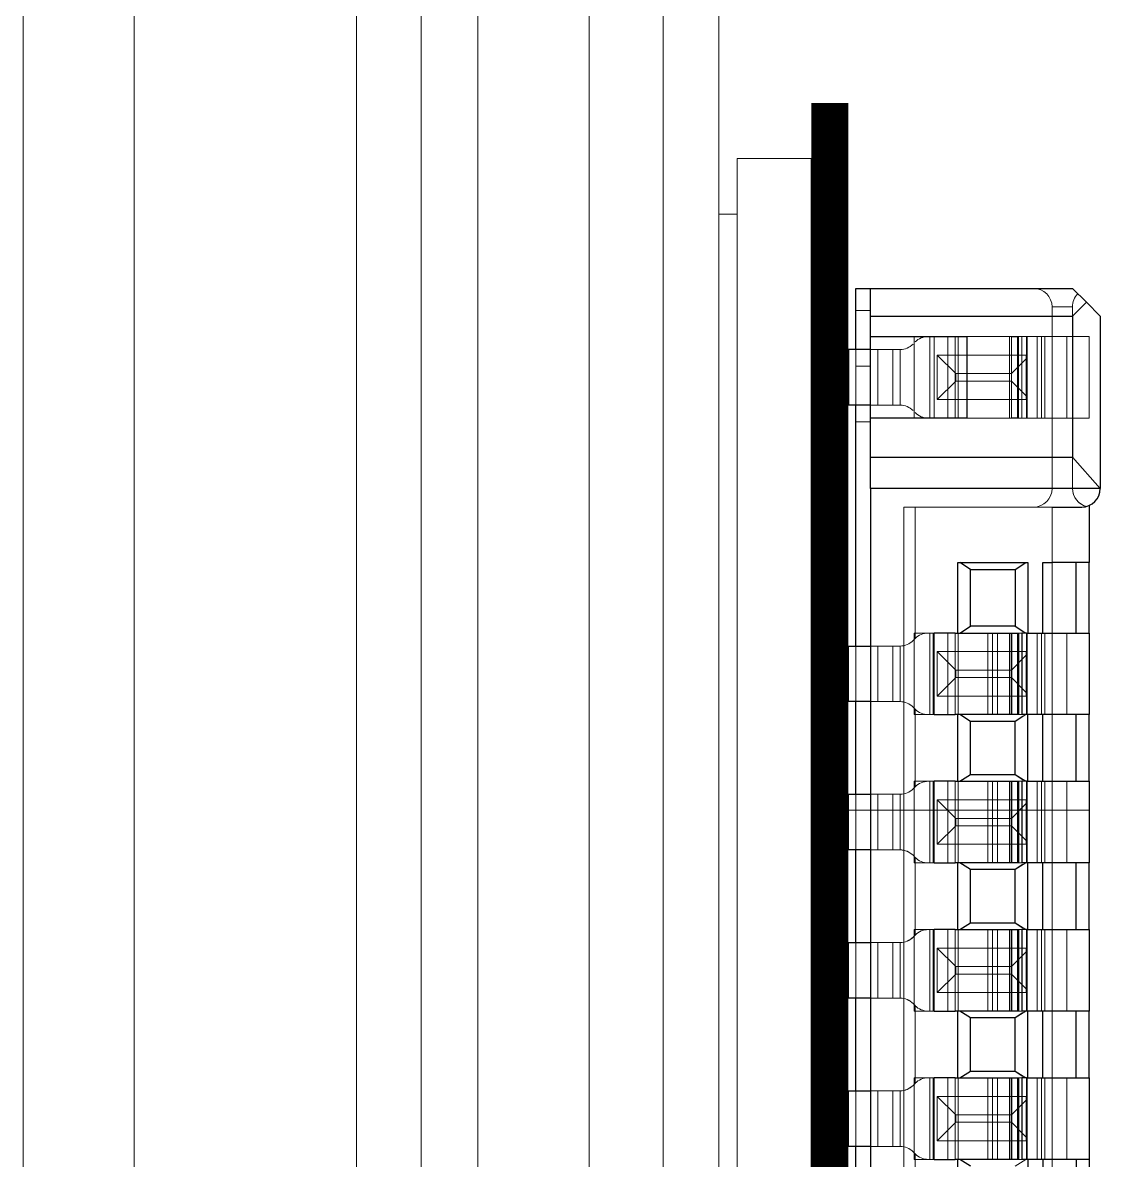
# Model space of a CAD drawing. Header units: millimetres. Extents: x 1403 to 2179, y 158 to 345.
# Drawn here: x 2070.348 to 2073.257, y 294.102 to 297.171 of the extents above; entities that cross this region are included whole.
import ezdxf

# ---------------------------------------------------------------- set-up
doc = ezdxf.new("R2010")
doc.units = ezdxf.units.MM
doc.layers.get('0').update_dxf_attribs({"lineweight": 5})
for name, color, linetype, lineweight in [('DIM', 3, 'Continuous', 5), ('Encap', 210, 'Continuous', 5), ('FPC', 50, 'Continuous', 5), ('ITO', 2, 'Continuous', 5), ('Layer0000', 7, 'Continuous', 25), ('lens', 6, 'Continuous', 13), ('POL', 202, 'Continuous', 5), ('TAPE-Form', 32, 'Continuous', 5)]:
    doc.layers.add(name, color=color, linetype=linetype, lineweight=lineweight)

# ---------------------------------------------------------------- blocks, each defined once
blk = doc.blocks.new('R110A4K-001-PNL-V01-B')
at = {"layer": 'Encap', "lineweight": 5}
blk.add_lwpolyline([(271.7124, 294.7239), (271.4124, 294.7239), (271.4124, 266.6739), (271.7124, 266.6739)], close=True, dxfattribs=at)
at = {"layer": 'ITO', "lineweight": 5}
blk.add_lwpolyline([(271.7124, 294.7239), (271.9124, 294.7239), (271.9124, 263.7839), (271.7124, 263.7839)], close=True, dxfattribs=at)
blk = doc.blocks.new('R110A4K-001-POL-V01-B')
at = {"layer": 'POL', "lineweight": 5}
blk.add_lwpolyline([(455.7137, 294.5739), (455.8667, 294.5739), (455.8667, 267.3739), (455.7137, 267.3739)], close=True, dxfattribs=at)
at = {"layer": 'DIM', "lineweight": 5}
blk.add_blockref('R110A4K-001-PNL-V01-B', (184.4543, 0), dxfattribs=at)
blk = doc.blocks.new('R110A4K-001-FOAM-V01-B')
at = {"layer": 'TAPE-Form', "lineweight": 5}
for p, q in [((643.7185, 292.5124), (643.7185, 262.1724)), ((643.8685, 262.1724), (643.8685, 292.5124))]:
    blk.add_line(p, q, dxfattribs=at)
blk = doc.blocks.new('R110A4K-001-NH5-CVL-V01-B')
at = {"layer": 'lens', "linetype": 'Continuous'}
blk.add_lwpolyline([(1724.8237, 306.7832), (1724.8229, 267.8086, -0.414214), (1724.5229, 268.1086), (1724.5237, 306.4832, -0.414214), (1724.8237, 306.7832), (1725.3229, 306.7832), (1725.4237, 306.6824), (1725.4229, 267.9086), (1725.3229, 267.8086), (1724.8229, 267.8086)], format="xyb", dxfattribs=at)
blk = doc.blocks.new('A$C6FB60D6E')
at = {"layer": 'Layer0000', "color": 0, "linetype": 'ByBlock', "lineweight": 25}
for p, q in [((0, 0), (0.04, 0)), ((0, -0.165), (0, 0)), ((0.04, 0), (0.585, 0)), ((0.04, -0.075), (0.04, 0)), ((0.585, 0), (0.6225, -0.0375)), ((0.6225, -0.0375), (0.585, -0.075)), ((0.66, -0.075), (0.6225, -0.0375)), ((0.04, -0.075), (0.585, -0.075)), ((0.04, -0.13), (0.04, -0.075)), ((0.585, -0.075), (0.585, -0.455)), ((0.66, -0.075), (0.66, -0.54)), ((0.04, -0.13), (0.3, -0.13)), ((0.04, -0.165), (0.04, -0.13)), ((0.3, -0.13), (0.3, -0.35)), ((0.4203, -0.13), (0.4393, -0.13)), ((-0.02, -0.165), (-0.02, -0.315)), ((0.04, -0.165), (-0.02, -0.165)), ((0.04, -0.315), (0.04, -0.165)), ((0.04, -0.315), (-0.02, -0.315)), ((0, -0.965), (0, -0.315)), ((0.04, -0.35), (0.04, -0.315)), ((0.3, -0.35), (0.04, -0.35)), ((0.04, -0.455), (0.04, -0.35)), ((0.4393, -0.35), (0.4203, -0.35)), ((0.04, -0.455), (0.585, -0.455)), ((0.04, -0.54), (0.04, -0.455)), ((0.585, -0.455), (0.66, -0.54)), ((0.04, -0.54), (0.04, -0.965)), ((0.66, -0.54), (0.04, -0.54)), ((0.5301, -0.59), (0.61, -0.59)), ((0.63, -0.5858), (0.63, -0.74)), ((0.2754, -0.74), (0.4646, -0.74)), ((0.2754, -0.93), (0.2754, -0.74)), ((0.31, -0.7582), (0.2811, -0.74)), ((0.31, -0.7582), (0.43, -0.7582)), ((0.31, -0.9118), (0.31, -0.7582)), ((0.43, -0.7582), (0.4589, -0.74)), ((0.43, -0.7582), (0.43, -0.9118)), ((0.4646, -0.74), (0.4646, -0.93)), ((0.5051, -0.74), (0.5301, -0.74)), ((0.5051, -0.93), (0.5051, -0.74)), ((0.63, -0.74), (0.5301, -0.74)), ((0.5953, -0.93), (0.5953, -0.74)), ((0.63, -0.93), (0.63, -0.74)), ((0.2811, -0.93), (0.31, -0.9118)), ((0.43, -0.9118), (0.31, -0.9118)), ((0.43, -0.9118), (0.4514, -0.9253)), ((0.2102, -0.93), (0.2118, -0.93)), ((0.2102, -0.93), (0.2118, -0.93)), ((0.2102, -1.15), (0.2102, -0.93)), ((0.2683, -0.93), (0.2118, -0.93)), ((0.2683, -0.93), (0.415, -0.93)), ((0.415, -0.93), (0.415, -1.15)), ((0.415, -0.93), (0.4203, -0.93)), ((0.4203, -0.93), (0.4203, -1.15)), ((0.4203, -0.93), (0.4393, -0.93)), ((0.4393, -0.93), (0.4393, -1.15)), ((0.4605, -0.93), (0.4485, -0.93)), ((0.4485, -0.93), (0.4485, -1.15)), ((0.4605, -0.93), (0.4897, -0.93)), ((0.4897, -0.93), (0.5017, -0.93)), ((0.5017, -0.93), (0.53, -0.93)), ((0.53, -0.93), (0.63, -0.93)), ((0.63, -0.93), (0.63, -1.15)), ((-0.02, -1.115), (-0.02, -0.965)), ((-0.02, -0.965), (0.04, -0.965)), ((0.04, -0.965), (0.04, -1.115)), ((0.04, -1.115), (-0.02, -1.115)), ((0, -1.365), (0, -1.115)), ((0.04, -1.115), (0.04, -1.365)), ((0.2118, -1.15), (0.2102, -1.15)), ((0.2118, -1.15), (0.2102, -1.15)), ((0.2118, -1.15), (0.2683, -1.15)), ((0.415, -1.15), (0.2683, -1.15)), ((0.2754, -1.33), (0.2754, -1.15)), ((0.31, -1.1682), (0.2811, -1.15)), ((0.4203, -1.15), (0.415, -1.15)), ((0.4393, -1.15), (0.4203, -1.15)), ((0.4514, -1.1547), (0.43, -1.1682)), ((0.4605, -1.15), (0.4485, -1.15)), ((0.4897, -1.15), (0.4605, -1.15)), ((0.4646, -1.33), (0.4646, -1.15)), ((0.5017, -1.15), (0.4897, -1.15)), ((0.53, -1.15), (0.5017, -1.15)), ((0.5051, -1.33), (0.5051, -1.15)), ((0.63, -1.15), (0.53, -1.15)), ((0.5953, -1.33), (0.5953, -1.15)), ((0.63, -1.33), (0.63, -1.15)), ((0.43, -1.1682), (0.31, -1.1682)), ((0.31, -1.3118), (0.31, -1.1682)), ((0.43, -1.3118), (0.43, -1.1682)), ((0.2811, -1.33), (0.31, -1.3118)), ((0.31, -1.3118), (0.43, -1.3118)), ((0.43, -1.3118), (0.4514, -1.3253)), ((0.2102, -1.33), (0.2118, -1.33)), ((0.2102, -1.33), (0.2118, -1.33)), ((0.2102, -1.55), (0.2102, -1.33)), ((0.2683, -1.33), (0.2118, -1.33)), ((0.2683, -1.33), (0.415, -1.33)), ((0.415, -1.33), (0.415, -1.55)), ((0.415, -1.33), (0.4203, -1.33)), ((0.4203, -1.33), (0.4203, -1.55)), ((0.4203, -1.33), (0.4393, -1.33)), ((0.4393, -1.33), (0.4393, -1.55)), ((0.4605, -1.33), (0.4485, -1.33)), ((0.4485, -1.33), (0.4485, -1.55)), ((0.4605, -1.33), (0.4897, -1.33)), ((0.4897, -1.33), (0.5017, -1.33)), ((0.5017, -1.33), (0.53, -1.33)), ((0.53, -1.33), (0.63, -1.33)), ((0.63, -1.33), (0.63, -1.55)), ((-0.02, -1.515), (-0.02, -1.365)), ((-0.02, -1.365), (0.04, -1.365)), ((0.04, -1.365), (0.04, -1.515)), ((0.04, -1.515), (-0.02, -1.515)), ((0, -1.765), (0, -1.515)), ((0.04, -1.515), (0.04, -1.765)), ((0.2118, -1.55), (0.2102, -1.55)), ((0.2118, -1.55), (0.2102, -1.55)), ((0.2118, -1.55), (0.2683, -1.55)), ((0.415, -1.55), (0.2683, -1.55)), ((0.2754, -1.73), (0.2754, -1.55)), ((0.31, -1.5682), (0.2811, -1.55)), ((0.4203, -1.55), (0.415, -1.55)), ((0.4393, -1.55), (0.4203, -1.55)), ((0.4514, -1.5547), (0.43, -1.5682)), ((0.4605, -1.55), (0.4485, -1.55)), ((0.4897, -1.55), (0.4605, -1.55)), ((0.4646, -1.73), (0.4646, -1.55)), ((0.5017, -1.55), (0.4897, -1.55)), ((0.53, -1.55), (0.5017, -1.55)), ((0.5051, -1.73), (0.5051, -1.55)), ((0.63, -1.55), (0.53, -1.55)), ((0.5953, -1.73), (0.5953, -1.55)), ((0.63, -1.73), (0.63, -1.55)), ((0.43, -1.5682), (0.31, -1.5682)), ((0.31, -1.7118), (0.31, -1.5682)), ((0.43, -1.7118), (0.43, -1.5682)), ((0.2811, -1.73), (0.31, -1.7118)), ((0.31, -1.7118), (0.43, -1.7118)), ((0.43, -1.7118), (0.4514, -1.7253)), ((0.2102, -1.73), (0.2118, -1.73)), ((0.2102, -1.73), (0.2118, -1.73)), ((0.2102, -1.95), (0.2102, -1.73)), ((0.2683, -1.73), (0.2118, -1.73)), ((0.2683, -1.73), (0.415, -1.73)), ((0.415, -1.73), (0.415, -1.95)), ((0.415, -1.73), (0.4203, -1.73)), ((0.4203, -1.73), (0.4203, -1.95)), ((0.4203, -1.73), (0.4393, -1.73)), ((0.4393, -1.73), (0.4393, -1.95)), ((0.4605, -1.73), (0.4485, -1.73)), ((0.4485, -1.73), (0.4485, -1.95)), ((0.4605, -1.73), (0.4897, -1.73)), ((0.4897, -1.73), (0.5017, -1.73)), ((0.5017, -1.73), (0.53, -1.73)), ((0.53, -1.73), (0.63, -1.73)), ((0.63, -1.73), (0.63, -1.95)), ((-0.02, -1.915), (-0.02, -1.765)), ((-0.02, -1.765), (0.04, -1.765)), ((0.04, -1.765), (0.04, -1.915)), ((0.04, -1.915), (-0.02, -1.915)), ((0, -2.165), (0, -1.915)), ((0.04, -1.915), (0.04, -2.165)), ((0.2118, -1.95), (0.2102, -1.95)), ((0.2118, -1.95), (0.2102, -1.95)), ((0.2118, -1.95), (0.2683, -1.95)), ((0.415, -1.95), (0.2683, -1.95)), ((0.2754, -2.13), (0.2754, -1.95)), ((0.31, -1.9682), (0.2811, -1.95)), ((0.4203, -1.95), (0.415, -1.95)), ((0.4393, -1.95), (0.4203, -1.95)), ((0.4514, -1.9547), (0.43, -1.9682)), ((0.4605, -1.95), (0.4485, -1.95)), ((0.4897, -1.95), (0.4605, -1.95)), ((0.4646, -2.13), (0.4646, -1.95)), ((0.5017, -1.95), (0.4897, -1.95)), ((0.53, -1.95), (0.5017, -1.95)), ((0.5051, -2.13), (0.5051, -1.95)), ((0.63, -1.95), (0.53, -1.95)), ((0.5953, -2.13), (0.5953, -1.95)), ((0.63, -2.13), (0.63, -1.95)), ((0.43, -1.9682), (0.31, -1.9682)), ((0.31, -2.1118), (0.31, -1.9682)), ((0.43, -2.1118), (0.43, -1.9682)), ((0.2811, -2.13), (0.31, -2.1118)), ((0.31, -2.1118), (0.43, -2.1118)), ((0.43, -2.1118), (0.4514, -2.1253)), ((0.2102, -2.13), (0.2118, -2.13)), ((0.2102, -2.13), (0.2118, -2.13)), ((0.2102, -2.35), (0.2102, -2.13)), ((0.2683, -2.13), (0.2118, -2.13)), ((0.2683, -2.13), (0.415, -2.13)), ((0.415, -2.13), (0.415, -2.35)), ((0.415, -2.13), (0.4203, -2.13)), ((0.4203, -2.13), (0.4203, -2.35)), ((0.4203, -2.13), (0.4393, -2.13)), ((0.4393, -2.13), (0.4393, -2.35)), ((0.4605, -2.13), (0.4485, -2.13)), ((0.4485, -2.13), (0.4485, -2.35)), ((0.4605, -2.13), (0.4897, -2.13)), ((0.4897, -2.13), (0.5017, -2.13)), ((0.5017, -2.13), (0.53, -2.13)), ((0.53, -2.13), (0.63, -2.13)), ((0.63, -2.13), (0.63, -2.35)), ((-0.02, -2.315), (-0.02, -2.165)), ((-0.02, -2.165), (0.04, -2.165)), ((0.04, -2.165), (0.04, -2.315)), ((0.04, -2.315), (-0.02, -2.315)), ((0, -2.565), (0, -2.315)), ((0.04, -2.315), (0.04, -2.565)), ((0.2118, -2.35), (0.2102, -2.35)), ((0.2118, -2.35), (0.2102, -2.35)), ((0.2118, -2.35), (0.2683, -2.35)), ((0.415, -2.35), (0.2683, -2.35)), ((0.2754, -2.53), (0.2754, -2.35)), ((0.31, -2.3682), (0.2811, -2.35)), ((0.4203, -2.35), (0.415, -2.35)), ((0.4393, -2.35), (0.4203, -2.35)), ((0.4605, -2.35), (0.4485, -2.35)), ((0.4897, -2.35), (0.4605, -2.35)), ((0.4646, -2.35), (0.4646, -2.53)), ((0.5017, -2.35), (0.4897, -2.35)), ((0.53, -2.35), (0.5017, -2.35)), ((0.5051, -2.35), (0.5051, -2.53)), ((0.63, -2.35), (0.53, -2.35)), ((0.5953, -2.35), (0.5953, -2.53)), ((0.63, -2.35), (0.63, -2.53))]:
    blk.add_line(p, q, dxfattribs=at)
at = {"layer": 'Layer0000', "color": 0, "linetype": 'ByBlock', "lineweight": 18}
for p, q in [((0.04, -0.965), (0.04, 0)), ((0.04, -0.06), (0.04, 0)), ((0, -0.06), (0.04, -0.06)), ((0.04, -0.06), (0, -0.06)), ((0.04, -0.21), (0.04, -0.06)), ((0.585, -0.05), (0.53, -0.05)), ((0.585, -0.05), (0.53, -0.05)), ((0.53, -0.05), (0.53, -0.54)), ((0.585, -0.075), (0.6225, -0.0375)), ((0.585, -0.54), (0.585, -0.05)), ((0.585, -0.54), (0.585, -0.05)), ((0.585, -0.075), (0.04, -0.075)), ((0.585, -0.455), (0.585, -0.075)), ((0.3, -0.13), (0.04, -0.13)), ((0.1576, -0.13), (0.1576, -0.35)), ((0.2001, -0.35), (0.2001, -0.13)), ((0.2001, -0.13), (0.2001, -0.35)), ((0.2118, -0.13), (0.2118, -0.35)), ((0.2118, -0.35), (0.2118, -0.13)), ((0.2483, -0.35), (0.2483, -0.13)), ((0.2483, -0.13), (0.2483, -0.35)), ((0.2683, -0.35), (0.2683, -0.13)), ((0.2683, -0.13), (0.2683, -0.35)), ((0.2766, -0.35), (0.2766, -0.13)), ((0.2766, -0.13), (0.2766, -0.35)), ((0.3, -0.13), (0.415, -0.13)), ((0.3, -0.13), (0.3, -0.35)), ((0.415, -0.35), (0.415, -0.13)), ((0.415, -0.13), (0.415, -0.35)), ((0.415, -0.13), (0.4203, -0.13)), ((0.4203, -0.35), (0.4203, -0.13)), ((0.4203, -0.13), (0.4203, -0.35)), ((0.4364, -0.13), (0.4364, -0.35)), ((0.4393, -0.13), (0.4393, -0.35)), ((0.4393, -0.13), (0.4485, -0.13)), ((0.4605, -0.13), (0.4485, -0.13)), ((0.4485, -0.13), (0.4485, -0.35)), ((0.4605, -0.13), (0.4605, -0.35)), ((0.4605, -0.35), (0.4605, -0.13)), ((0.4605, -0.13), (0.4897, -0.13)), ((0.4624, -0.18), (0.4624, -0.13)), ((0.4624, -0.13), (0.4624, -0.35)), ((0.4897, -0.35), (0.4897, -0.13)), ((0.4897, -0.13), (0.4897, -0.35)), ((0.4897, -0.13), (0.5017, -0.13)), ((0.5017, -0.35), (0.5017, -0.13)), ((0.5017, -0.13), (0.5017, -0.35)), ((0.5017, -0.13), (0.53, -0.13)), ((0.51, -0.35), (0.51, -0.13)), ((0.51, -0.35), (0.51, -0.13)), ((0.51, -0.13), (0.51, -0.35)), ((0.51, -0.13), (0.51, -0.35)), ((0.53, -0.35), (0.53, -0.13)), ((0.53, -0.35), (0.53, -0.13)), ((0.53, -0.13), (0.53, -0.35)), ((0.53, -0.13), (0.53, -0.35)), ((0.53, -0.13), (0.63, -0.13)), ((0.57, -0.35), (0.57, -0.13)), ((0.57, -0.13), (0.57, -0.35)), ((0.63, -0.13), (0.63, -0.35)), ((0, -0.165), (0, -0.315)), ((0, -0.165), (0, -0.315)), ((0, -0.315), (0, -0.165)), ((0.04, -0.315), (0.04, -0.165)), ((0.04, -0.165), (0.06, -0.165)), ((0.06, -0.165), (0.06, -0.315)), ((0.1193, -0.165), (0.06, -0.165)), ((0.1, -0.165), (0.1, -0.315)), ((0.1, -0.315), (0.1, -0.165)), ((0.12, -0.315), (0.12, -0.165)), ((0.12, -0.165), (0.12, -0.315)), ((0.22, -0.18), (0.27, -0.23)), ((0.22, -0.18), (0.46, -0.18)), ((0.22, -0.3), (0.22, -0.18)), ((0.27, -0.23), (0.22, -0.18)), ((0.46, -0.18), (0.22, -0.18)), ((0.22, -0.18), (0.22, -0.3)), ((0.46, -0.18), (0.46, -0.3)), ((0.46, -0.18), (0.46, -0.19)), ((0, -0.21), (0.04, -0.21)), ((0.04, -0.21), (0, -0.21)), ((0.04, -0.36), (0.04, -0.21)), ((0.46, -0.19), (0.42, -0.23)), ((0.46, -0.19), (0.42, -0.23)), ((0.46, -0.19), (0.46, -0.29)), ((0.27, -0.23), (0.27, -0.25)), ((0.27, -0.23), (0.42, -0.23)), ((0.27, -0.25), (0.27, -0.23)), ((0.42, -0.23), (0.27, -0.23)), ((0.42, -0.23), (0.42, -0.25)), ((0.42, -0.25), (0.42, -0.23)), ((0.27, -0.25), (0.22, -0.3)), ((0.22, -0.3), (0.27, -0.25)), ((0.42, -0.25), (0.27, -0.25)), ((0.27, -0.25), (0.42, -0.25)), ((0.46, -0.29), (0.42, -0.25)), ((0.46, -0.29), (0.42, -0.25)), ((0.46, -0.3), (0.22, -0.3)), ((0.22, -0.3), (0.46, -0.3)), ((0.46, -0.29), (0.46, -0.3)), ((0.4624, -0.35), (0.4624, -0.3)), ((0.06, -0.315), (0.04, -0.315)), ((0.06, -0.315), (0.1193, -0.315)), ((0, -0.36), (0.04, -0.36)), ((0.3, -0.35), (0.04, -0.35)), ((0.415, -0.35), (0.3, -0.35)), ((0.4203, -0.35), (0.415, -0.35)), ((0.4485, -0.35), (0.4393, -0.35)), ((0.4605, -0.35), (0.4485, -0.35)), ((0.4897, -0.35), (0.4605, -0.35)), ((0.5017, -0.35), (0.4897, -0.35)), ((0.53, -0.35), (0.5017, -0.35)), ((0.63, -0.35), (0.53, -0.35)), ((0.585, -0.455), (0.04, -0.455)), ((0.66, -0.54), (0.585, -0.455)), ((0.04, -0.54), (0.66, -0.54)), ((0.585, -0.54), (0.53, -0.54)), ((0.585, -0.54), (0.53, -0.54)), ((0.13, -0.59), (0.13, -5.89)), ((0.16, -0.59), (0.13, -0.59)), ((0.16, -0.59), (0.1601, -0.9449)), ((0.1601, -0.93), (0.16, -0.59)), ((0.53, -0.59), (0.16, -0.59)), ((0.48, -0.59), (0.5301, -0.59)), ((0.53, -0.93), (0.53, -0.59)), ((0.53, -0.93), (0.53, -0.59)), ((0.61, -0.59), (0.53, -0.59)), ((0.5301, -0.74), (0.5301, -0.59)), ((0.5301, -0.59), (0.5301, -0.74)), ((0.61, -0.59), (0.5301, -0.59)), ((0.2811, -0.74), (0.2754, -0.74)), ((0.2754, -0.74), (0.2754, -0.93)), ((0.2811, -0.74), (0.31, -0.7582)), ((0.4589, -0.74), (0.2811, -0.74)), ((0.31, -0.7582), (0.43, -0.7582)), ((0.31, -0.7582), (0.31, -0.9118)), ((0.43, -0.7582), (0.4589, -0.74)), ((0.43, -0.9118), (0.43, -0.7582)), ((0.4589, -0.74), (0.4646, -0.74)), ((0.4646, -0.93), (0.4646, -0.74)), ((0.5953, -0.74), (0.5051, -0.74)), ((0.5051, -0.74), (0.5051, -0.93)), ((0.5953, -0.74), (0.5953, -0.93)), ((0.63, -0.74), (0.5953, -0.74)), ((0.31, -0.9118), (0.2811, -0.93)), ((0.31, -0.9118), (0.43, -0.9118)), ((0.4589, -0.93), (0.43, -0.9118)), ((0.1546, -0.9504), (0.1604, -0.9446)), ((0.1601, -0.9449), (0.1546, -0.9504)), ((0.1576, -0.93), (0.1576, -1.15)), ((0.1576, -0.93), (0.2102, -0.93)), ((0.1576, -1.15), (0.1576, -0.93)), ((0.2001, -0.93), (0.1576, -0.93)), ((0.1576, -1.15), (0.1576, -0.93)), ((0.2102, -0.93), (0.1576, -0.93)), ((0.1957, -0.93), (0.53, -0.93)), ((0.2001, -1.15), (0.2001, -0.93)), ((0.2001, -0.93), (0.2001, -1.15)), ((0.2001, -1.15), (0.2001, -0.93)), ((0.2483, -0.93), (0.2001, -0.93)), ((0.2001, -1.15), (0.2001, -0.93)), ((0.2118, -1.15), (0.2118, -0.93)), ((0.2483, -1.15), (0.2483, -0.93)), ((0.2483, -0.93), (0.2483, -1.15)), ((0.2483, -1.15), (0.2483, -0.93)), ((0.2483, -1.15), (0.2483, -0.93)), ((0.2766, -0.93), (0.2483, -0.93)), ((0.2683, -1.15), (0.2683, -0.93)), ((0.2683, -0.93), (0.2683, -1.15)), ((0.2683, -0.93), (0.2754, -0.93)), ((0.2811, -0.93), (0.2754, -0.93)), ((0.2766, -1.15), (0.2766, -0.93)), ((0.2766, -0.93), (0.2766, -1.15)), ((0.2766, -1.15), (0.2766, -0.93)), ((0.2766, -1.15), (0.2766, -0.93)), ((0.3564, -0.93), (0.2766, -0.93)), ((0.3564, -1.15), (0.3564, -0.93)), ((0.3694, -0.93), (0.3564, -0.93)), ((0.3564, -1.15), (0.3564, -0.93)), ((0.3694, -1.15), (0.3694, -0.93)), ((0.3824, -0.93), (0.3694, -0.93)), ((0.3824, -1.15), (0.3824, -0.93)), ((0.53, -0.93), (0.3824, -0.93)), ((0.3824, -0.93), (0.3824, -1.15)), ((0.415, -1.15), (0.415, -0.93)), ((0.4203, -1.15), (0.4203, -0.93)), ((0.4364, -0.93), (0.4364, -1.15)), ((0.4485, -0.93), (0.4393, -0.93)), ((0.4646, -0.93), (0.4589, -0.93)), ((0.4605, -1.15), (0.4605, -0.93)), ((0.4605, -0.93), (0.4605, -1.15)), ((0.4624, -0.98), (0.4624, -0.93)), ((0.4624, -0.93), (0.4624, -1.15)), ((0.4897, -0.93), (0.4897, -1.15)), ((0.4897, -1.15), (0.4897, -0.93)), ((0.5017, -0.93), (0.5017, -1.15)), ((0.5017, -1.15), (0.5017, -0.93)), ((0.5017, -0.93), (0.5051, -0.93)), ((0.51, -1.15), (0.51, -0.93)), ((0.51, -1.15), (0.51, -0.93)), ((0.51, -0.93), (0.51, -1.15)), ((0.51, -0.93), (0.51, -1.15)), ((0.53, -0.93), (0.53, -1.15)), ((0.53, -1.15), (0.53, -0.93)), ((0.53, -1.15), (0.53, -0.93)), ((0.53, -0.93), (0.53, -1.15)), ((0.53, -1.15), (0.53, -0.93)), ((0.53, -1.15), (0.53, -0.93)), ((0.53, -0.93), (0.53, -1.15)), ((0.53, -0.93), (0.53, -1.15)), ((0.57, -0.93), (0.53, -0.93)), ((0.57, -0.93), (0.53, -0.93)), ((0.57, -1.15), (0.57, -0.93)), ((0.57, -0.93), (0.57, -1.15)), ((0.57, -0.93), (0.57, -1.15)), ((0, -0.965), (0, -1.115)), ((0, -0.965), (0, -1.115)), ((0.1, -0.965), (0, -0.965)), ((0, -1.115), (0, -0.965)), ((0.04, -0.965), (0.04, -1.115)), ((0.04, -0.965), (0.06, -0.965)), ((0.06, -0.965), (0.04, -0.965)), ((0.06, -0.965), (0.06, -1.115)), ((0.1193, -0.965), (0.06, -0.965)), ((0.06, -0.965), (0.06, -1.115)), ((0.1196, -0.965), (0.06, -0.965)), ((0.1, -0.965), (0.1, -1.115)), ((0.1, -1.115), (0.1, -0.965)), ((0.1, -0.965), (0.1, -1.115)), ((0.1, -0.965), (0.1, -1.115)), ((0.1193, -0.965), (0.1, -0.965)), ((0.1196, -0.965), (0.1196, -1.115)), ((0.1196, -1.115), (0.1196, -0.965)), ((0.12, -1.115), (0.12, -0.965)), ((0.12, -0.965), (0.12, -1.115)), ((0.22, -0.98), (0.27, -1.03)), ((0.22, -0.98), (0.46, -0.98)), ((0.27, -1.03), (0.22, -0.98)), ((0.46, -0.98), (0.22, -0.98)), ((0.22, -0.98), (0.22, -1.1)), ((0.46, -0.98), (0.46, -1.1)), ((0.46, -0.98), (0.46, -0.99)), ((0.46, -0.99), (0.42, -1.03)), ((0.46, -0.99), (0.42, -1.03)), ((0.46, -0.99), (0.46, -1.09)), ((0.27, -1.03), (0.27, -1.05)), ((0.27, -1.03), (0.42, -1.03)), ((0.27, -1.05), (0.27, -1.03)), ((0.42, -1.03), (0.27, -1.03)), ((0.42, -1.03), (0.42, -1.05)), ((0.42, -1.05), (0.42, -1.03)), ((0.27, -1.05), (0.22, -1.1)), ((0.22, -1.1), (0.27, -1.05)), ((0.42, -1.05), (0.27, -1.05)), ((0.27, -1.05), (0.42, -1.05)), ((0.46, -1.09), (0.42, -1.05)), ((0.46, -1.09), (0.42, -1.05)), ((0.46, -1.1), (0.22, -1.1)), ((0.22, -1.1), (0.46, -1.1)), ((0.46, -1.09), (0.46, -1.1)), ((0.4624, -1.15), (0.4624, -1.1)), ((0, -1.115), (0.1, -1.115)), ((0.06, -1.115), (0.04, -1.115)), ((0.04, -1.115), (0.06, -1.115)), ((0.04, -1.365), (0.04, -1.115)), ((0.06, -1.115), (0.1193, -1.115)), ((0.06, -1.115), (0.1196, -1.115)), ((0.1, -1.115), (0.1193, -1.115)), ((0.1546, -1.1296), (0.1601, -1.1351)), ((0.1546, -1.1296), (0.1604, -1.1354)), ((0.1601, -1.1351), (0.1601, -1.3449)), ((0.2102, -1.15), (0.1576, -1.15)), ((0.1576, -1.15), (0.2001, -1.15)), ((0.1576, -1.15), (0.2102, -1.15)), ((0.1601, -1.33), (0.1601, -1.15)), ((0.53, -1.15), (0.1957, -1.15)), ((0.2001, -1.15), (0.2483, -1.15)), ((0.2483, -1.15), (0.2766, -1.15)), ((0.2754, -1.15), (0.2683, -1.15)), ((0.2811, -1.15), (0.2754, -1.15)), ((0.2754, -1.15), (0.2754, -1.33)), ((0.2766, -1.15), (0.3564, -1.15)), ((0.31, -1.1682), (0.2811, -1.15)), ((0.3564, -1.15), (0.3694, -1.15)), ((0.3694, -1.15), (0.3824, -1.15)), ((0.53, -1.15), (0.3824, -1.15)), ((0.43, -1.1682), (0.4589, -1.15)), ((0.4393, -1.15), (0.4485, -1.15)), ((0.4646, -1.15), (0.4589, -1.15)), ((0.4646, -1.33), (0.4646, -1.15)), ((0.5051, -1.15), (0.5017, -1.15)), ((0.5051, -1.33), (0.5051, -1.15)), ((0.53, -1.33), (0.53, -1.15)), ((0.53, -1.33), (0.53, -1.15)), ((0.57, -1.15), (0.53, -1.15)), ((0.57, -1.15), (0.53, -1.15)), ((0.5953, -1.33), (0.5953, -1.15)), ((0.31, -1.1682), (0.31, -1.3118)), ((0.43, -1.1682), (0.31, -1.1682)), ((0.43, -1.3118), (0.43, -1.1682)), ((0.31, -1.3118), (0.2811, -1.33)), ((0.31, -1.3118), (0.43, -1.3118)), ((0.4589, -1.33), (0.43, -1.3118)), ((0.1546, -1.3504), (0.1604, -1.3446)), ((0.1601, -1.3449), (0.1546, -1.3504)), ((0.1576, -1.33), (0.1576, -1.55)), ((0.1576, -1.33), (0.2102, -1.33)), ((0.1576, -1.55), (0.1576, -1.33)), ((0.2001, -1.33), (0.1576, -1.33)), ((0.1576, -1.55), (0.1576, -1.33)), ((0.2102, -1.33), (0.1576, -1.33)), ((0.1957, -1.33), (0.53, -1.33)), ((0.2001, -1.55), (0.2001, -1.33)), ((0.2001, -1.33), (0.2001, -1.55)), ((0.2001, -1.55), (0.2001, -1.33)), ((0.2483, -1.33), (0.2001, -1.33)), ((0.2001, -1.55), (0.2001, -1.33)), ((0.2118, -1.55), (0.2118, -1.33)), ((0.2483, -1.55), (0.2483, -1.33)), ((0.2483, -1.33), (0.2483, -1.55)), ((0.2483, -1.55), (0.2483, -1.33)), ((0.2483, -1.55), (0.2483, -1.33)), ((0.2766, -1.33), (0.2483, -1.33)), ((0.2683, -1.55), (0.2683, -1.33)), ((0.2683, -1.33), (0.2683, -1.55)), ((0.2683, -1.33), (0.2754, -1.33)), ((0.2811, -1.33), (0.2754, -1.33)), ((0.2766, -1.55), (0.2766, -1.33)), ((0.2766, -1.33), (0.2766, -1.55)), ((0.2766, -1.55), (0.2766, -1.33)), ((0.2766, -1.55), (0.2766, -1.33)), ((0.3564, -1.33), (0.2766, -1.33)), ((0.3564, -1.55), (0.3564, -1.33)), ((0.3694, -1.33), (0.3564, -1.33)), ((0.3564, -1.55), (0.3564, -1.33)), ((0.3694, -1.55), (0.3694, -1.33)), ((0.3824, -1.33), (0.3694, -1.33)), ((0.3824, -1.55), (0.3824, -1.33)), ((0.53, -1.33), (0.3824, -1.33)), ((0.3824, -1.33), (0.3824, -1.55)), ((0.415, -1.55), (0.415, -1.33)), ((0.4203, -1.55), (0.4203, -1.33)), ((0.4364, -1.33), (0.4364, -1.55)), ((0.4485, -1.33), (0.4393, -1.33)), ((0.4646, -1.33), (0.4589, -1.33)), ((0.4605, -1.55), (0.4605, -1.33)), ((0.4605, -1.33), (0.4605, -1.55)), ((0.4624, -1.38), (0.4624, -1.33)), ((0.4624, -1.33), (0.4624, -1.55)), ((0.4897, -1.33), (0.4897, -1.55)), ((0.4897, -1.55), (0.4897, -1.33)), ((0.5017, -1.33), (0.5017, -1.55)), ((0.5017, -1.55), (0.5017, -1.33)), ((0.5051, -1.33), (0.5017, -1.33)), ((0.51, -1.55), (0.51, -1.33)), ((0.51, -1.55), (0.51, -1.33)), ((0.51, -1.33), (0.51, -1.55)), ((0.51, -1.33), (0.51, -1.55)), ((0.53, -1.33), (0.53, -1.55)), ((0.53, -1.55), (0.53, -1.33)), ((0.53, -1.55), (0.53, -1.33)), ((0.53, -1.33), (0.53, -1.55)), ((0.53, -1.55), (0.53, -1.33)), ((0.53, -1.55), (0.53, -1.33)), ((0.53, -1.33), (0.53, -1.55)), ((0.53, -1.33), (0.53, -1.55)), ((0.57, -1.33), (0.53, -1.33)), ((0.57, -1.33), (0.53, -1.33)), ((0.57, -1.55), (0.57, -1.33)), ((0.57, -1.33), (0.57, -1.55)), ((0.57, -1.33), (0.57, -1.55)), ((0, -1.365), (0, -1.515)), ((0, -1.365), (0, -1.515)), ((0.1, -1.365), (0, -1.365)), ((0, -1.515), (0, -1.365)), ((0.04, -1.365), (0.04, -1.515)), ((0.04, -1.365), (0.06, -1.365)), ((0.06, -1.365), (0.04, -1.365)), ((0.06, -1.365), (0.06, -1.515)), ((0.1193, -1.365), (0.06, -1.365)), ((0.06, -1.365), (0.06, -1.515)), ((0.1196, -1.365), (0.06, -1.365)), ((0.1, -1.365), (0.1, -1.515)), ((0.1, -1.515), (0.1, -1.365)), ((0.1, -1.365), (0.1, -1.515)), ((0.1, -1.365), (0.1, -1.515)), ((0.1193, -1.365), (0.1, -1.365)), ((0.1196, -1.365), (0.1196, -1.515)), ((0.1196, -1.515), (0.1196, -1.365)), ((0.12, -1.515), (0.12, -1.365)), ((0.12, -1.365), (0.12, -1.515)), ((0.22, -1.38), (0.27, -1.43)), ((0.22, -1.38), (0.46, -1.38)), ((0.27, -1.43), (0.22, -1.38)), ((0.46, -1.38), (0.22, -1.38)), ((0.22, -1.38), (0.22, -1.5)), ((0.46, -1.38), (0.46, -1.5)), ((0.46, -1.38), (0.46, -1.39)), ((0.46, -1.39), (0.42, -1.43)), ((0.46, -1.39), (0.42, -1.43)), ((0.46, -1.39), (0.46, -1.49)), ((0.27, -1.43), (0.27, -1.45)), ((0.27, -1.43), (0.42, -1.43)), ((0.27, -1.45), (0.27, -1.43)), ((0.42, -1.43), (0.27, -1.43)), ((0.42, -1.43), (0.42, -1.45)), ((0.42, -1.45), (0.42, -1.43)), ((0.27, -1.45), (0.22, -1.5)), ((0.22, -1.5), (0.27, -1.45)), ((0.42, -1.45), (0.27, -1.45)), ((0.27, -1.45), (0.42, -1.45)), ((0.46, -1.49), (0.42, -1.45)), ((0.46, -1.49), (0.42, -1.45)), ((0.46, -1.5), (0.22, -1.5)), ((0.22, -1.5), (0.46, -1.5)), ((0.46, -1.49), (0.46, -1.5)), ((0.4624, -1.55), (0.4624, -1.5)), ((0, -1.515), (0.1, -1.515)), ((0.06, -1.515), (0.04, -1.515)), ((0.04, -1.515), (0.06, -1.515)), ((0.04, -1.765), (0.04, -1.515)), ((0.06, -1.515), (0.1193, -1.515)), ((0.06, -1.515), (0.1196, -1.515)), ((0.1, -1.515), (0.1193, -1.515)), ((0.1546, -1.5296), (0.1601, -1.5351)), ((0.1546, -1.5296), (0.1604, -1.5354)), ((0.2102, -1.55), (0.1576, -1.55)), ((0.1576, -1.55), (0.2001, -1.55)), ((0.1576, -1.55), (0.2102, -1.55)), ((0.1601, -1.5351), (0.1601, -1.7449)), ((0.1601, -1.73), (0.1601, -1.55)), ((0.53, -1.55), (0.1957, -1.55)), ((0.2001, -1.55), (0.2483, -1.55)), ((0.2483, -1.55), (0.2766, -1.55)), ((0.2754, -1.55), (0.2683, -1.55)), ((0.2811, -1.55), (0.2754, -1.55)), ((0.2754, -1.55), (0.2754, -1.73)), ((0.2766, -1.55), (0.3564, -1.55)), ((0.31, -1.5682), (0.2811, -1.55)), ((0.3564, -1.55), (0.3694, -1.55)), ((0.3694, -1.55), (0.3824, -1.55)), ((0.53, -1.55), (0.3824, -1.55)), ((0.43, -1.5682), (0.4589, -1.55)), ((0.4393, -1.55), (0.4485, -1.55)), ((0.4646, -1.55), (0.4589, -1.55)), ((0.4646, -1.73), (0.4646, -1.55)), ((0.5051, -1.55), (0.5017, -1.55)), ((0.5051, -1.73), (0.5051, -1.55)), ((0.53, -1.73), (0.53, -1.55)), ((0.53, -1.73), (0.53, -1.55)), ((0.57, -1.55), (0.53, -1.55)), ((0.57, -1.55), (0.53, -1.55)), ((0.5953, -1.73), (0.5953, -1.55)), ((0.31, -1.5682), (0.31, -1.7118)), ((0.43, -1.5682), (0.31, -1.5682)), ((0.43, -1.7118), (0.43, -1.5682)), ((0.31, -1.7118), (0.2811, -1.73)), ((0.31, -1.7118), (0.43, -1.7118)), ((0.4589, -1.73), (0.43, -1.7118)), ((0.1546, -1.7504), (0.1604, -1.7446)), ((0.1601, -1.7449), (0.1546, -1.7504)), ((0.1576, -1.73), (0.1576, -1.95)), ((0.1576, -1.73), (0.2102, -1.73)), ((0.1576, -1.95), (0.1576, -1.73)), ((0.2001, -1.73), (0.1576, -1.73)), ((0.1576, -1.95), (0.1576, -1.73)), ((0.2102, -1.73), (0.1576, -1.73)), ((0.1957, -1.73), (0.53, -1.73)), ((0.2001, -1.95), (0.2001, -1.73)), ((0.2001, -1.73), (0.2001, -1.95)), ((0.2001, -1.95), (0.2001, -1.73)), ((0.2483, -1.73), (0.2001, -1.73)), ((0.2001, -1.95), (0.2001, -1.73)), ((0.2118, -1.95), (0.2118, -1.73)), ((0.2483, -1.95), (0.2483, -1.73)), ((0.2483, -1.73), (0.2483, -1.95)), ((0.2483, -1.95), (0.2483, -1.73)), ((0.2483, -1.95), (0.2483, -1.73)), ((0.2766, -1.73), (0.2483, -1.73)), ((0.2683, -1.95), (0.2683, -1.73)), ((0.2683, -1.73), (0.2683, -1.95)), ((0.2683, -1.73), (0.2754, -1.73)), ((0.2811, -1.73), (0.2754, -1.73)), ((0.2766, -1.95), (0.2766, -1.73)), ((0.2766, -1.73), (0.2766, -1.95)), ((0.2766, -1.95), (0.2766, -1.73)), ((0.2766, -1.95), (0.2766, -1.73)), ((0.3564, -1.73), (0.2766, -1.73)), ((0.3564, -1.95), (0.3564, -1.73)), ((0.3694, -1.73), (0.3564, -1.73)), ((0.3564, -1.95), (0.3564, -1.73)), ((0.3694, -1.95), (0.3694, -1.73)), ((0.3824, -1.73), (0.3694, -1.73)), ((0.3824, -1.95), (0.3824, -1.73)), ((0.53, -1.73), (0.3824, -1.73)), ((0.3824, -1.73), (0.3824, -1.95)), ((0.415, -1.95), (0.415, -1.73)), ((0.4203, -1.95), (0.4203, -1.73)), ((0.4364, -1.73), (0.4364, -1.95)), ((0.4485, -1.73), (0.4393, -1.73)), ((0.4646, -1.73), (0.4589, -1.73)), ((0.4605, -1.95), (0.4605, -1.73)), ((0.4605, -1.73), (0.4605, -1.95)), ((0.4624, -1.78), (0.4624, -1.73)), ((0.4624, -1.73), (0.4624, -1.95)), ((0.4897, -1.73), (0.4897, -1.95)), ((0.4897, -1.95), (0.4897, -1.73)), ((0.5017, -1.73), (0.5017, -1.95)), ((0.5017, -1.95), (0.5017, -1.73)), ((0.5051, -1.73), (0.5017, -1.73)), ((0.51, -1.95), (0.51, -1.73)), ((0.51, -1.95), (0.51, -1.73)), ((0.51, -1.73), (0.51, -1.95)), ((0.51, -1.73), (0.51, -1.95)), ((0.53, -1.73), (0.53, -1.95)), ((0.53, -1.95), (0.53, -1.73)), ((0.53, -1.95), (0.53, -1.73)), ((0.53, -1.73), (0.53, -1.95)), ((0.53, -1.95), (0.53, -1.73)), ((0.53, -1.95), (0.53, -1.73)), ((0.53, -1.73), (0.53, -1.95)), ((0.53, -1.73), (0.53, -1.95)), ((0.57, -1.73), (0.53, -1.73)), ((0.57, -1.73), (0.53, -1.73)), ((0.57, -1.95), (0.57, -1.73)), ((0.57, -1.73), (0.57, -1.95)), ((0.57, -1.73), (0.57, -1.95)), ((0, -1.765), (0, -1.915)), ((0, -1.765), (0, -1.915)), ((0.1, -1.765), (0, -1.765)), ((0, -1.915), (0, -1.765)), ((0.04, -1.765), (0.04, -1.915)), ((0.04, -1.765), (0.06, -1.765)), ((0.06, -1.765), (0.04, -1.765)), ((0.06, -1.765), (0.06, -1.915)), ((0.1193, -1.765), (0.06, -1.765)), ((0.06, -1.765), (0.06, -1.915)), ((0.1196, -1.765), (0.06, -1.765)), ((0.1, -1.765), (0.1, -1.915)), ((0.1, -1.915), (0.1, -1.765)), ((0.1, -1.765), (0.1, -1.915)), ((0.1, -1.765), (0.1, -1.915)), ((0.1193, -1.765), (0.1, -1.765)), ((0.1196, -1.765), (0.1196, -1.915)), ((0.1196, -1.915), (0.1196, -1.765)), ((0.12, -1.915), (0.12, -1.765)), ((0.12, -1.765), (0.12, -1.915)), ((0.22, -1.78), (0.27, -1.83)), ((0.22, -1.78), (0.46, -1.78)), ((0.27, -1.83), (0.22, -1.78)), ((0.46, -1.78), (0.22, -1.78)), ((0.22, -1.78), (0.22, -1.9)), ((0.46, -1.78), (0.46, -1.9)), ((0.46, -1.78), (0.46, -1.79)), ((0.46, -1.79), (0.42, -1.83)), ((0.46, -1.79), (0.42, -1.83)), ((0.46, -1.79), (0.46, -1.89)), ((0.27, -1.83), (0.27, -1.85)), ((0.27, -1.83), (0.42, -1.83)), ((0.27, -1.85), (0.27, -1.83)), ((0.42, -1.83), (0.27, -1.83)), ((0.42, -1.83), (0.42, -1.85)), ((0.42, -1.85), (0.42, -1.83)), ((0.27, -1.85), (0.22, -1.9)), ((0.22, -1.9), (0.27, -1.85)), ((0.42, -1.85), (0.27, -1.85)), ((0.27, -1.85), (0.42, -1.85)), ((0.46, -1.89), (0.42, -1.85)), ((0.46, -1.89), (0.42, -1.85)), ((0.46, -1.9), (0.22, -1.9)), ((0.22, -1.9), (0.46, -1.9)), ((0.46, -1.89), (0.46, -1.9)), ((0.4624, -1.95), (0.4624, -1.9)), ((0, -1.915), (0.1, -1.915)), ((0.06, -1.915), (0.04, -1.915)), ((0.04, -1.915), (0.06, -1.915)), ((0.04, -2.165), (0.04, -1.915)), ((0.06, -1.915), (0.1193, -1.915)), ((0.06, -1.915), (0.1196, -1.915)), ((0.1, -1.915), (0.1193, -1.915)), ((0.1546, -1.9296), (0.1601, -1.9351)), ((0.1546, -1.9296), (0.1604, -1.9354)), ((0.2102, -1.95), (0.1576, -1.95)), ((0.1576, -1.95), (0.2001, -1.95)), ((0.1576, -1.95), (0.2102, -1.95)), ((0.1601, -1.9351), (0.1601, -2.1449)), ((0.1601, -2.13), (0.1601, -1.95)), ((0.53, -1.95), (0.1957, -1.95)), ((0.2001, -1.95), (0.2483, -1.95)), ((0.2483, -1.95), (0.2766, -1.95)), ((0.2754, -1.95), (0.2683, -1.95)), ((0.2811, -1.95), (0.2754, -1.95)), ((0.2754, -1.95), (0.2754, -2.13)), ((0.2766, -1.95), (0.3564, -1.95)), ((0.31, -1.9682), (0.2811, -1.95)), ((0.3564, -1.95), (0.3694, -1.95)), ((0.3694, -1.95), (0.3824, -1.95)), ((0.53, -1.95), (0.3824, -1.95)), ((0.43, -1.9682), (0.4589, -1.95)), ((0.4393, -1.95), (0.4485, -1.95)), ((0.4646, -1.95), (0.4589, -1.95)), ((0.4646, -2.13), (0.4646, -1.95)), ((0.5051, -1.95), (0.5017, -1.95)), ((0.5051, -2.13), (0.5051, -1.95)), ((0.53, -2.13), (0.53, -1.95)), ((0.53, -2.13), (0.53, -1.95)), ((0.57, -1.95), (0.53, -1.95)), ((0.57, -1.95), (0.53, -1.95)), ((0.5953, -2.13), (0.5953, -1.95)), ((0.31, -1.9682), (0.31, -2.1118)), ((0.43, -1.9682), (0.31, -1.9682)), ((0.43, -2.1118), (0.43, -1.9682)), ((0.31, -2.1118), (0.2811, -2.13)), ((0.31, -2.1118), (0.43, -2.1118)), ((0.4589, -2.13), (0.43, -2.1118)), ((0.1546, -2.1504), (0.1604, -2.1446)), ((0.1601, -2.1449), (0.1546, -2.1504)), ((0.1576, -2.13), (0.1576, -2.35)), ((0.1576, -2.13), (0.2102, -2.13)), ((0.1576, -2.35), (0.1576, -2.13)), ((0.2001, -2.13), (0.1576, -2.13)), ((0.1576, -2.13), (0.1576, -2.35)), ((0.2102, -2.13), (0.1576, -2.13)), ((0.1957, -2.13), (0.53, -2.13)), ((0.2001, -2.35), (0.2001, -2.13)), ((0.2001, -2.13), (0.2001, -2.35)), ((0.2001, -2.35), (0.2001, -2.13)), ((0.2483, -2.13), (0.2001, -2.13)), ((0.2001, -2.13), (0.2001, -2.35)), ((0.2118, -2.35), (0.2118, -2.13)), ((0.2483, -2.35), (0.2483, -2.13)), ((0.2483, -2.13), (0.2483, -2.35)), ((0.2483, -2.35), (0.2483, -2.13)), ((0.2483, -2.13), (0.2483, -2.35)), ((0.2766, -2.13), (0.2483, -2.13)), ((0.2683, -2.35), (0.2683, -2.13)), ((0.2683, -2.13), (0.2683, -2.35)), ((0.2683, -2.13), (0.2754, -2.13)), ((0.2811, -2.13), (0.2754, -2.13)), ((0.2766, -2.35), (0.2766, -2.13)), ((0.2766, -2.13), (0.2766, -2.35)), ((0.2766, -2.35), (0.2766, -2.13)), ((0.2766, -2.13), (0.2766, -2.35)), ((0.3564, -2.13), (0.2766, -2.13)), ((0.3564, -2.35), (0.3564, -2.13)), ((0.3694, -2.13), (0.3564, -2.13)), ((0.3564, -2.13), (0.3564, -2.35)), ((0.3694, -2.13), (0.3694, -2.35)), ((0.3824, -2.13), (0.3694, -2.13)), ((0.3824, -2.35), (0.3824, -2.13)), ((0.53, -2.13), (0.3824, -2.13)), ((0.3824, -2.13), (0.3824, -2.35)), ((0.415, -2.35), (0.415, -2.13)), ((0.4203, -2.35), (0.4203, -2.13)), ((0.4364, -2.13), (0.4364, -2.35)), ((0.4485, -2.13), (0.4393, -2.13)), ((0.4646, -2.13), (0.4589, -2.13)), ((0.4605, -2.35), (0.4605, -2.13)), ((0.4605, -2.13), (0.4605, -2.35)), ((0.4624, -2.18), (0.4624, -2.13)), ((0.4624, -2.13), (0.4624, -2.35)), ((0.4897, -2.13), (0.4897, -2.35)), ((0.4897, -2.35), (0.4897, -2.13)), ((0.5017, -2.13), (0.5017, -2.35)), ((0.5017, -2.35), (0.5017, -2.13)), ((0.5051, -2.13), (0.5017, -2.13)), ((0.51, -2.35), (0.51, -2.13)), ((0.51, -2.35), (0.51, -2.13)), ((0.51, -2.13), (0.51, -2.35)), ((0.51, -2.13), (0.51, -2.35)), ((0.53, -2.13), (0.53, -2.35)), ((0.53, -2.35), (0.53, -2.13)), ((0.53, -2.35), (0.53, -2.13)), ((0.53, -2.13), (0.53, -2.35)), ((0.53, -2.35), (0.53, -2.13)), ((0.53, -2.35), (0.53, -2.13)), ((0.53, -2.13), (0.53, -2.35)), ((0.53, -2.13), (0.53, -2.35)), ((0.57, -2.13), (0.53, -2.13)), ((0.57, -2.13), (0.53, -2.13)), ((0.57, -2.35), (0.57, -2.13)), ((0.57, -2.13), (0.57, -2.35)), ((0.57, -2.13), (0.57, -2.35)), ((0, -2.165), (0, -2.315)), ((0, -2.165), (0, -2.315)), ((0.1, -2.165), (0, -2.165)), ((0, -2.315), (0, -2.165)), ((0.04, -2.165), (0.04, -2.315)), ((0.04, -2.165), (0.06, -2.165)), ((0.06, -2.165), (0.04, -2.165)), ((0.06, -2.165), (0.06, -2.315)), ((0.1193, -2.165), (0.06, -2.165)), ((0.06, -2.165), (0.06, -2.315)), ((0.06, -2.165), (0.1196, -2.165)), ((0.1, -2.165), (0.1, -2.315)), ((0.1, -2.315), (0.1, -2.165)), ((0.1, -2.165), (0.1, -2.315)), ((0.1, -2.165), (0.1, -2.315)), ((0.1193, -2.165), (0.1, -2.165)), ((0.1196, -2.165), (0.1196, -2.315)), ((0.1196, -2.315), (0.1196, -2.165)), ((0.12, -2.315), (0.12, -2.165)), ((0.12, -2.165), (0.12, -2.315)), ((0.22, -2.18), (0.27, -2.23)), ((0.22, -2.18), (0.46, -2.18)), ((0.27, -2.23), (0.22, -2.18)), ((0.46, -2.18), (0.22, -2.18)), ((0.22, -2.18), (0.22, -2.3)), ((0.46, -2.19), (0.42, -2.23)), ((0.46, -2.19), (0.42, -2.23)), ((0.46, -2.18), (0.46, -2.3)), ((0.46, -2.18), (0.46, -2.19)), ((0.46, -2.19), (0.46, -2.29)), ((0.27, -2.23), (0.27, -2.25)), ((0.27, -2.23), (0.42, -2.23)), ((0.27, -2.25), (0.27, -2.23)), ((0.42, -2.23), (0.27, -2.23)), ((0.42, -2.23), (0.42, -2.25)), ((0.42, -2.25), (0.42, -2.23)), ((0.27, -2.25), (0.22, -2.3)), ((0.22, -2.3), (0.27, -2.25)), ((0.42, -2.25), (0.27, -2.25)), ((0.27, -2.25), (0.42, -2.25)), ((0.46, -2.29), (0.42, -2.25)), ((0.46, -2.29), (0.42, -2.25)), ((0.46, -2.3), (0.22, -2.3)), ((0.22, -2.3), (0.46, -2.3)), ((0.46, -2.29), (0.46, -2.3)), ((0.4624, -2.35), (0.4624, -2.3)), ((0, -2.315), (0.1, -2.315)), ((0.06, -2.315), (0.04, -2.315)), ((0.04, -2.315), (0.06, -2.315)), ((0.04, -2.565), (0.04, -2.315)), ((0.06, -2.315), (0.1193, -2.315)), ((0.06, -2.315), (0.1196, -2.315)), ((0.1, -2.315), (0.1193, -2.315)), ((0.1546, -2.3296), (0.1601, -2.3351)), ((0.1546, -2.3296), (0.1604, -2.3354)), ((0.2102, -2.35), (0.1576, -2.35)), ((0.1576, -2.35), (0.2001, -2.35)), ((0.1576, -2.35), (0.2102, -2.35)), ((0.1601, -2.3351), (0.1601, -2.5449)), ((0.1601, -2.53), (0.1601, -2.35)), ((0.1957, -2.35), (0.53, -2.35)), ((0.2001, -2.35), (0.2483, -2.35)), ((0.2483, -2.35), (0.2766, -2.35)), ((0.2754, -2.35), (0.2683, -2.35)), ((0.2811, -2.35), (0.2754, -2.35)), ((0.2754, -2.35), (0.2754, -2.53)), ((0.2766, -2.35), (0.3564, -2.35)), ((0.31, -2.3682), (0.2811, -2.35)), ((0.3564, -2.35), (0.3694, -2.35)), ((0.3694, -2.35), (0.3824, -2.35)), ((0.53, -2.35), (0.3824, -2.35)), ((0.43, -2.3682), (0.4589, -2.35)), ((0.4485, -2.35), (0.4393, -2.35)), ((0.4646, -2.35), (0.4589, -2.35)), ((0.4646, -2.53), (0.4646, -2.35)), ((0.5051, -2.35), (0.5017, -2.35)), ((0.5051, -2.53), (0.5051, -2.35)), ((0.53, -2.53), (0.53, -2.35)), ((0.53, -2.35), (0.53, -2.53)), ((0.57, -2.35), (0.53, -2.35)), ((0.53, -2.35), (0.57, -2.35)), ((0.5953, -2.53), (0.5953, -2.35))]:
    blk.add_line(p, q, dxfattribs=at)
for centre, radius, start, end in [((0.48, -0.05), 0.05, 0, 90), ((0.6329, -0.0491), 0.048, 133.9825, 181.0175), ((0.6329, -0.0491), 0.048, 133.9825, 181.0175), ((0.1193, -0.115), 0.05, 270.8144, 315), ((0.1957, -0.18), 0.05, 90, 135), ((0.1193, -0.365), 0.05, 45, 89.1856), ((0.1957, -0.3), 0.05, 225, 270), ((0.48, -0.54), 0.05, 270, 360), ((0.635, -0.54), 0.05, 179.9994, 243.4389), ((0.635, -0.54), 0.05, 180, 255.5225), ((0.61, -0.54), 0.05, 270, 293.5782), ((0.61, -0.54), 0.05, 270, 293.5782), ((0.1193, -0.915), 0.05, 270, 315), ((0.1193, -0.915), 0.05, 270.4074, 315), ((0.1193, -0.915), 0.05, 270.8144, 315), ((0.1957, -0.98), 0.05, 90, 135), ((0.1957, -0.98), 0.05, 90, 135), ((0.1193, -1.165), 0.05, 45, 90), ((0.1193, -1.165), 0.05, 45, 89.5926), ((0.1193, -1.165), 0.05, 45, 89.1856), ((0.1957, -1.1), 0.05, 225, 270), ((0.1957, -1.1), 0.05, 225, 270), ((0.1193, -1.315), 0.05, 270, 315), ((0.1193, -1.315), 0.05, 270.4074, 315), ((0.1193, -1.315), 0.05, 270.8144, 315), ((0.1957, -1.38), 0.05, 90, 135), ((0.1957, -1.38), 0.05, 90, 135), ((0.1193, -1.565), 0.05, 45, 90), ((0.1193, -1.565), 0.05, 45, 89.5926), ((0.1193, -1.565), 0.05, 45, 89.1856), ((0.1957, -1.5), 0.05, 225, 270), ((0.1957, -1.5), 0.05, 225, 270), ((0.1957, -1.78), 0.05, 90, 135), ((0.1957, -1.78), 0.05, 90, 135), ((0.1193, -1.715), 0.05, 270, 315), ((0.1193, -1.715), 0.05, 270.4074, 315), ((0.1193, -1.715), 0.05, 270.8144, 315), ((0.1193, -1.965), 0.05, 45, 90), ((0.1193, -1.965), 0.05, 45, 89.5926), ((0.1193, -1.965), 0.05, 45, 89.1856), ((0.1957, -1.9), 0.05, 225, 270), ((0.1957, -1.9), 0.05, 225, 270), ((0.1957, -2.18), 0.05, 90, 135), ((0.1957, -2.18), 0.05, 90, 135), ((0.1193, -2.115), 0.05, 270, 315), ((0.1193, -2.115), 0.05, 270.4074, 315), ((0.1193, -2.115), 0.05, 270.8144, 315), ((0.1193, -2.365), 0.05, 45, 90), ((0.1193, -2.365), 0.05, 45, 89.5928), ((0.1193, -2.365), 0.05, 45, 89.1856), ((0.1957, -2.3), 0.05, 225, 270), ((0.1957, -2.3), 0.05, 225, 270)]:
    blk.add_arc(centre, radius, start, end, dxfattribs=at)
at = {"layer": 'Layer0000', "color": 0, "linetype": 'ByBlock', "lineweight": 25}
blk.add_arc((0.61, -0.54), 0.05, 270, 0, dxfattribs=at)

msp = doc.modelspace()

# ---------------------------------------------------------------- linework, layer by layer
at = {"color": 3}
msp.add_lwpolyline([(2072.4769, 296.8045), (2072.2769, 296.8045), (2072.2769, 289.6245), (2072.4769, 289.6245)], close=True, dxfattribs=at)
at = {"color": 6}
msp.add_lwpolyline([(2072.2769, 296.6545), (2072.2269, 296.6545), (2072.2269, 286.6971), (2072.2769, 286.6971)], close=True, dxfattribs=at)
at = {"color": 0}
msp.add_lwpolyline([(2072.5269, 295.0471), (2073.2269, 295.0471), (2073.2269, 287.0471), (2072.5269, 287.0471)], close=True, dxfattribs=at)
at = {"layer": 'FPC', "linetype": 'Continuous', "const_width": 0.1}
msp.add_lwpolyline([(2071.8419, 281.1251), (2071.8419, 279.7751, 0.414214), (2072.0419, 279.5751), (2072.1269, 279.5751, 0.414214), (2072.5269, 279.9751), (2072.5269, 296.9545)], format="xyb", dxfattribs=at)

# ---------------------------------------------------------------- block references
at = {"color": 0}
msp.add_blockref('A$C6FB60D6E', (2072.5969, 296.4545), dxfattribs=at)
at = {"layer": 'DIM', "lineweight": 5}
for name, p in [('R110A4K-001-NH5-CVL-V01-B', (345.8255, 5.9964)), ('R110A4K-001-POL-V01-B', (1615.7102, 16.5412)), ('R110A4K-001-FOAM-V01-B', (1428.3584, 18.4527))]:
    msp.add_blockref(name, p, dxfattribs=at)

doc.saveas('drawing.dxf')
